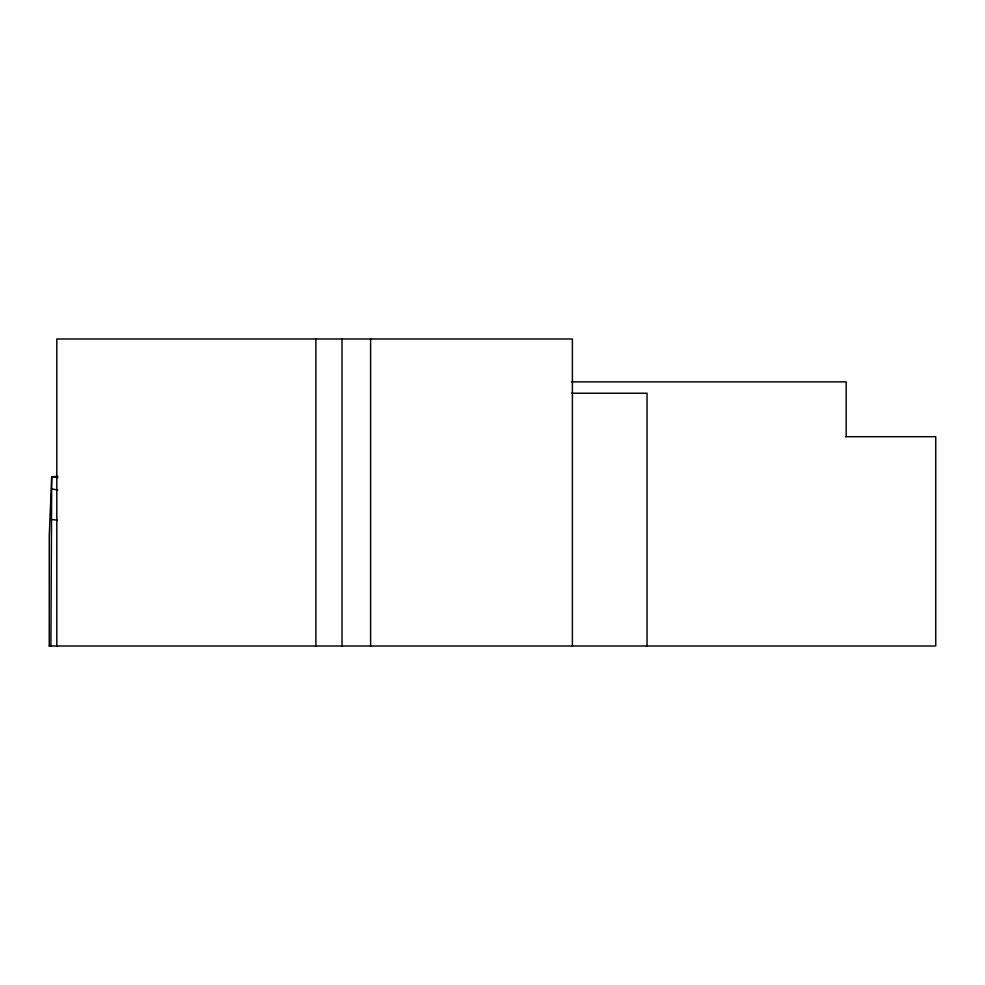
<?xml version="1.0" encoding="UTF-8"?>
<svg xmlns="http://www.w3.org/2000/svg" width="985" height="985" viewBox="0 0 985 985"><rect width="100%" height="100%" fill="white"/><g stroke="black" fill="none" stroke-linecap="round" stroke-linejoin="round"><path stroke-width="1.48" d="M57.795 477.577L51.712 476.654L49.25 535.865L49.25 646.012L50.9 646L51.712 476.654L57.856 476.444M571.448 381.848L846.189 381.848L846.189 436.7M571.46 393.224L647.046 393.224L647.046 646M845.475 436.7L935.75 436.7L935.75 646L49.25 646.012M50.9 519.464L57.019 520.08M51.712 488.929L57.746 490.013M572.396 646L572.396 338.988L56.81 338.988L56.81 646M370.606 338.988L370.606 646M342.017 338.988L342.017 646M315.889 338.988L315.889 646"/></g></svg>
